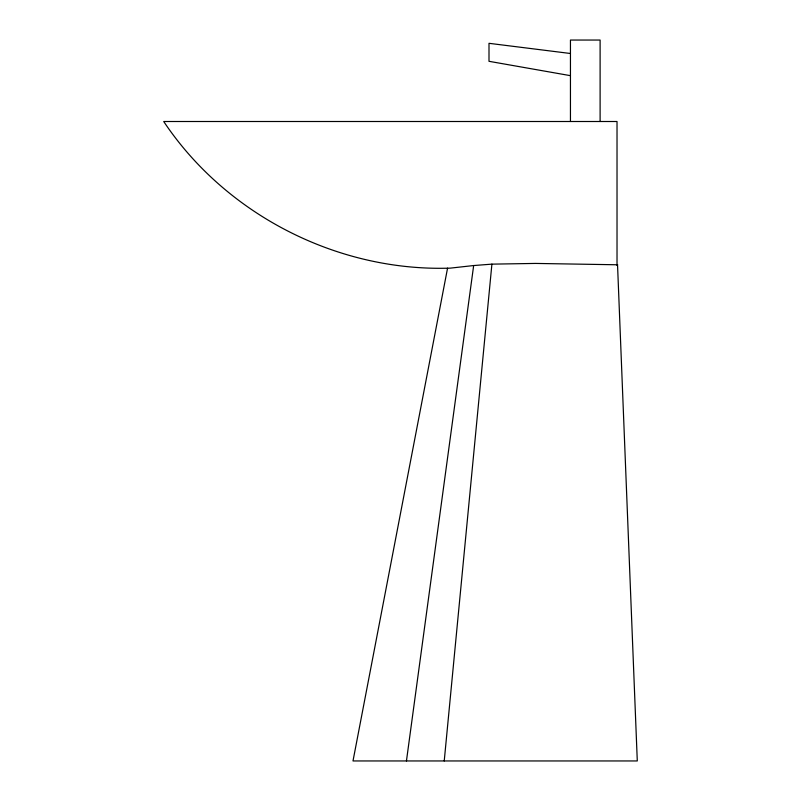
<?xml version="1.0" encoding="UTF-8"?>
<svg xmlns="http://www.w3.org/2000/svg" width="801" height="801" viewBox="0 0 801 801"><rect width="100%" height="100%" fill="white"/><g stroke="black" fill="none" stroke-linecap="round" stroke-linejoin="round"><path stroke-width="1.2" d="M444.235 760.95L491.904 264.14L535.468 263.429L617.541 264.781M406.447 760.95L473.661 265.542L491.904 264.14M447.569 268.125L353.001 760.95L637.286 760.95L617.531 264.58L617.02 264.761M617.531 264.58L617.02 265.271L617.02 121.502L163.714 121.502C226.182 215.079 338.042 271.889 450.372 268.125L473.661 265.542M570.452 53.497L489 43.314L489 61.307L570.452 75.664M600.109 121.502L600.109 40.05L570.452 40.05L570.452 121.502"/></g></svg>
